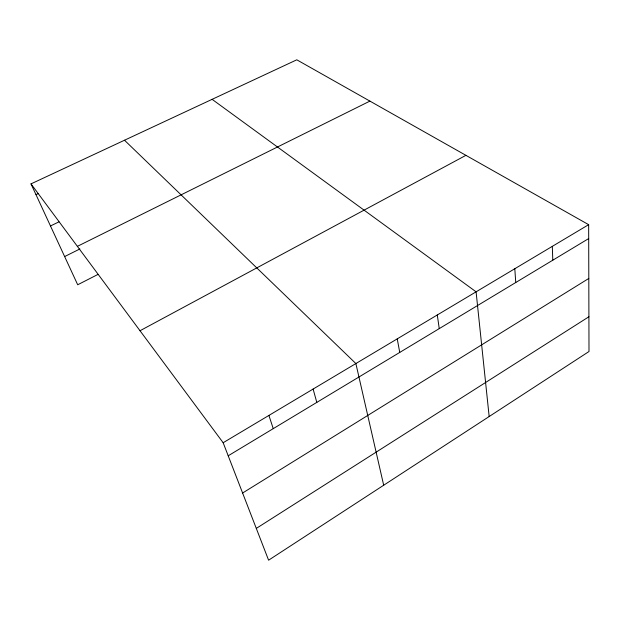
<?xml version="1.0" encoding="UTF-8"?>
<svg xmlns="http://www.w3.org/2000/svg" width="620" height="620" viewBox="0 0 620 620"><rect width="100%" height="100%" fill="white"/><g stroke="black" fill="none" stroke-linecap="round" stroke-linejoin="round"><path stroke-width="0.93" d="M256.3 528.403L588.907 316.758M242.606 493.009L588.806 278.442M228.206 455.785L588.698 238.568M588.659 224.672L589 351.509L268.599 560.193L223.154 442.726L588.659 224.672L296.794 59.807L31 183.876L77.694 284.766L97.991 274.412M140.019 330.739L465.914 155.341M64.643 256.564L79.871 248.976M77.376 246.349L369.908 101.107M50.483 225.967L58.97 221.851M35.991 194.649L38.618 193.417M212.11 99.332L476.09 291.826L489.164 416.532M124.496 140.228L355.872 363.545L383.687 485.228M31 183.876L223.154 442.726M268.902 415.431L273.25 428.637M313.115 389.058L316.804 402.396M397.242 338.869L399.737 352.423M437.294 314.976L439.247 328.615M514.809 268.731L515.747 282.519M552.312 246.357L552.792 260.199"/></g></svg>
